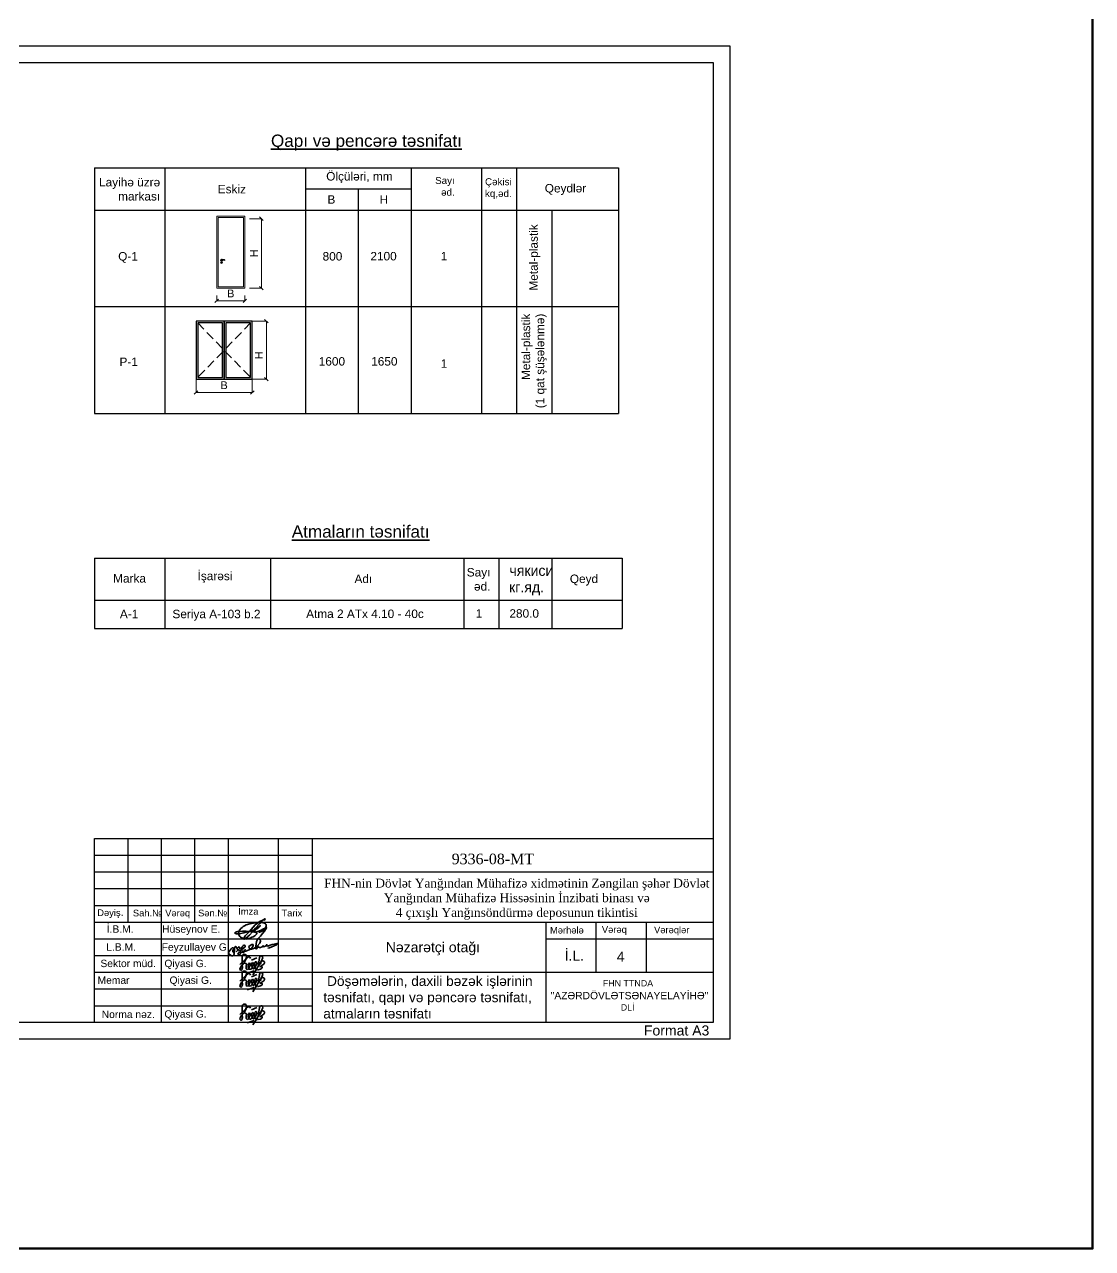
# Model space of a CAD drawing. Header units: millimetres. Extents: x 120281 to 1416367021, y -641565767 to 918373.
# Drawn here: x 745592 to 775962, y 773133 to 807949 of the extents above; entities that cross this region are included whole.
import ezdxf

# ---------------------------------------------------------------- set-up
doc = ezdxf.new("R2010")
doc.units = ezdxf.units.MM
doc.linetypes.add('CENTER', pattern=[50.8, 31.75, -6.35, 6.35, -6.35])
doc.linetypes.add('HIDDEN', pattern=[0.375, 0.25, -0.125])
for name, color, linetype, lineweight in [('0_Ном._пера__21', 7, 'Continuous', 35), ('Kunc stamp_n_n yaz_s__Ном._пера__7', 7, 'Continuous', 35), ('аракясмя', 130, 'Continuous', 20), ('оси', 85, 'CENTER', 9), ('перегородка', 130, 'Continuous', 20), ('размер', 90, 'Continuous', 40), ('размер 1', 6, 'Continuous', 15), ('размер2', 210, 'Continuous', 15), ('стены', 32, 'Continuous', 40), ('Чертеж эскизный_Ном._пера__1_Ном._пера__241_Ном._пера__21', 7, 'Continuous', 35)]:
    doc.layers.add(name, color=color, linetype=linetype, lineweight=lineweight)
doc.styles.add('ARIAL', font='arial.ttf')
doc.styles.get("Standard").update_dxf_attribs({"font": 'arial.ttf'})
doc.styles.add('style5', font='times.ttf', dxfattribs={"height": 400})
doc.styles.add('Times Latin', font='timlat.ttf')
doc.styles.add('Times New  Roman', font='times.ttf')
doc.dimstyles.new('yeni2', dxfattribs={"dimtxt": 220, "dimasz": 100, "dimexe": 1.25, "dimexo": 0.625, "dimgap": 100, "dimtad": 1, "dimtxsty": 'Standard', "dimblk": 'OBLIQUE', "dimcen": 2.5, "dimadec": 0, "dimazin": 0, "dimtfac": 1, "dimtmove": 0, "dimatfit": 3, "dimldrblk": 'OBLIQUE', "dimfxl": 1, "dimlwd": 9, "dimlwe": 9, "dimarcsym": 0})

# ---------------------------------------------------------------- blocks, each defined once
blk = doc.blocks.new('ручка дверная 2')
at = {"layer": 'перегородка', "color": 0}
for p, q in [((109711, -1632), (109704, -1632)), ((109711, -1638), (109704, -1638)), ((109720, -1623), (109720, -1616)), ((109720, -1647), (109720, -1654)), ((109726, -1623), (109726, -1616)), ((109726, -1647), (109726, -1654)), ((109735, -1632), (109742, -1632)), ((109735, -1638), (109742, -1638)), ((109837, -1530), (109745, -1530)), ((109745, -1555), (109837, -1555))]:
    blk.add_line(p, q, dxfattribs=at)
for centre, radius in [((109723, -1635), 34.9), ((109697, -1635), 7.1), ((109723, -1543), 12.7), ((109723, -1635), 12.7), ((109723, -1609), 7.1), ((109723, -1660), 7.1), ((109748, -1635), 7.1)]:
    blk.add_circle(centre, radius, dxfattribs=at)
for centre, radius, start, end in [((109723, -1543), 38.1, 19.6514, 340.3603), ((109723, -1543), 25.4, 30.3431, 329.7554), ((109723, -1635), 25.4, 106.4412, 164.0789), ((109723, -1635), 25.4, 195.2407, 254.2093), ((109723, -1635), 25.4, 16.12, 74.0884), ((109723, -1635), 25.4, 286.2342, 343.9047), ((109837, -1543), 12.7, 270, 90)]:
    blk.add_arc(centre, radius, start, end, dxfattribs=at)
blk = doc.blocks.new('_Oblique')
at = {"color": 0, "linetype": 'ByBlock', "lineweight": -2}
blk.add_line((-0.5, -0.5), (0.5, 0.5), dxfattribs=at)
blk = doc.blocks.new('*D196')
at = {"layer": 'Defpoints', "color": 0, "lineweight": 53, "transparency": 16777216}
for p in [(751058, 800242), (751859, 800242), (751859, 800088)]:
    blk.add_point(p, dxfattribs=at)
at = {"layer": 'размер', "color": 0, "lineweight": 9, "transparency": 16777216}
for p, q in [((751058, 800241), (751058, 800087)), ((751058, 800088), (751859, 800088)), ((751859, 800241), (751859, 800087))]:
    blk.add_line(p, q, dxfattribs=at)
at = {"layer": 'размер', "color": 0, "lineweight": 9, "transparency": 16777216, "xscale": 100, "yscale": 100, "zscale": 100, "rotation": 180}
blk.add_blockref('_Oblique', (751058, 800088), dxfattribs=at)
at = {"layer": 'размер', "color": 0, "lineweight": 9, "transparency": 16777216, "xscale": 100, "yscale": 100, "zscale": 100}
blk.add_blockref('_Oblique', (751859, 800088), dxfattribs=at)
at = {"layer": 'размер', "color": 0, "transparency": 16777216, "insert": (751458, 800298), "char_height": 220, "attachment_point": 5}
blk.add_mtext('B', dxfattribs=at)
blk = doc.blocks.new('*D197')
at = {"layer": 'Defpoints', "color": 0, "lineweight": 53, "transparency": 16777216}
for p in [(751986, 802423), (752328, 802423), (751986, 800448)]:
    blk.add_point(p, dxfattribs=at)
at = {"layer": 'размер', "color": 0, "lineweight": 9, "transparency": 16777216}
for p, q in [((751987, 802423), (752329, 802423)), ((752328, 800448), (752328, 802423)), ((751987, 800448), (752329, 800448))]:
    blk.add_line(p, q, dxfattribs=at)
at = {"layer": 'размер', "color": 0, "lineweight": 9, "transparency": 16777216, "xscale": 100, "yscale": 100, "zscale": 100}
for p, rotation in [((752328, 802423), 90), ((752328, 800448), 270)]:
    blk.add_blockref('_Oblique', p, dxfattribs=dict(at, rotation=rotation))
at = {"layer": 'размер', "color": 0, "transparency": 16777216, "insert": (752118, 801436), "char_height": 220, "attachment_point": 5, "rotation": 90}
blk.add_mtext('H', dxfattribs=at)
blk = doc.blocks.new('*D198')
at = {"layer": 'Defpoints', "color": 0, "lineweight": 53, "transparency": 16777216}
for p in [(752069, 799510), (752469, 799510), (752069, 797860)]:
    blk.add_point(p, dxfattribs=at)
at = {"layer": 'размер', "color": 0, "lineweight": 9, "transparency": 16777216}
for p, q in [((752070, 799510), (752470, 799510)), ((752469, 797860), (752469, 799510)), ((752070, 797860), (752470, 797860))]:
    blk.add_line(p, q, dxfattribs=at)
at = {"layer": 'размер', "color": 0, "lineweight": 9, "transparency": 16777216, "xscale": 100, "yscale": 100, "zscale": 100}
for p, rotation in [((752469, 799510), 90), ((752469, 797860), 270)]:
    blk.add_blockref('_Oblique', p, dxfattribs=dict(at, rotation=rotation))
at = {"layer": 'размер', "color": 0, "transparency": 16777216, "insert": (752259, 798535), "char_height": 220, "attachment_point": 5, "rotation": 90}
blk.add_mtext('H', dxfattribs=at)
blk = doc.blocks.new('*D199')
at = {"layer": 'Defpoints', "color": 0, "lineweight": 53, "transparency": 16777216}
for p in [(750469, 797860), (752069, 797860), (752069, 797479)]:
    blk.add_point(p, dxfattribs=at)
at = {"layer": 'размер', "color": 0, "lineweight": 9, "transparency": 16777216}
for p, q in [((750469, 797859), (750469, 797478)), ((752069, 797859), (752069, 797478)), ((750469, 797479), (752069, 797479))]:
    blk.add_line(p, q, dxfattribs=at)
at = {"layer": 'размер', "color": 0, "lineweight": 9, "transparency": 16777216, "xscale": 100, "yscale": 100, "zscale": 100, "rotation": 180}
blk.add_blockref('_Oblique', (750469, 797479), dxfattribs=at)
at = {"layer": 'размер', "color": 0, "lineweight": 9, "transparency": 16777216, "xscale": 100, "yscale": 100, "zscale": 100}
blk.add_blockref('_Oblique', (752069, 797479), dxfattribs=at)
at = {"layer": 'размер', "color": 0, "transparency": 16777216, "insert": (751269, 797689), "char_height": 220, "attachment_point": 5}
blk.add_mtext('B', dxfattribs=at)
blk = doc.blocks.new('huseynov E')
at = {"layer": '0_Ном._пера__21', "linetype": 'Continuous', "flags": 128}
for points in [[(2162400, -2566291), (2162428, -2566328), (2162469, -2566336), (2162583, -2566293), (2162686, -2566229), (2162778, -2566143), (2162849, -2566046), (2162890, -2565937), (2162898, -2565884), (2162888, -2565830), (2162856, -2565783), (2162792, -2565743), (2162752, -2565726), (2162668, -2565713), (2162491, -2565701), (2162360, -2565705), (2162166, -2565723), (2161835, -2565782), (2161584, -2565860), (2161474, -2565912), (2161391, -2565962), (2161312, -2566015), (2161231, -2566093), (2161160, -2566185), (2161111, -2566274), (2161097, -2566324), (2161091, -2566380), (2161098, -2566486), (2161127, -2566555), (2161163, -2566624), (2161218, -2566671), (2161288, -2566715), (2161389, -2566759), (2161448, -2566774), (2161522, -2566772), (2161605, -2566767), (2161720, -2566750), (2161840, -2566718), (2161963, -2566670), (2162037, -2566635), (2162147, -2566573), (2162220, -2566512), (2162258, -2566463), (2162274, -2566437), (2162280, -2566421), (2162277, -2566407), (2162254, -2566377), (2162212, -2566348), (2162148, -2566324), (2162027, -2566301), (2161808, -2566283), (2161593, -2566275), (2161345, -2566276), (2161127, -2566281), (2161021, -2566291), (2160983, -2566300), (2160942, -2566314), (2160907, -2566332), (2160885, -2566346), (2160859, -2566364), (2160849, -2566374), (2160843, -2566385), (2160842, -2566392), (2160848, -2566400), (2160870, -2566413), (2160906, -2566428), (2160947, -2566437), (2160994, -2566439), (2161076, -2566439), (2161217, -2566422), (2161317, -2566404), (2161425, -2566376), (2161660, -2566321), (2161956, -2566237), (2162333, -2566102), (2162353, -2566085), (2162396, -2566050), (2162470, -2565989), (2162498, -2565943), (2162513, -2565912), (2162514, -2565907), (2162507, -2565908), (2162456, -2565936), (2162405, -2565976), (2162329, -2566049), (2162226, -2566163), (2162103, -2566290), (2162102, -2566300), (2162107, -2566310), (2162128, -2566329), (2162177, -2566341), (2162282, -2566306), (2162529, -2566218), (2162724, -2566118), (2162830, -2566059), (2162917, -2566018), (2162928, -2566016), (2162933, -2566020), (2162934, -2566030), (2162914, -2566056), (2162790, -2566262), (2162652, -2566428), (2162518, -2566595), (2162284, -2566862)], [(2161603, -2566680), (2161553, -2566724), (2161494, -2566763), (2161441, -2566784), (2161424, -2566782), (2161411, -2566772), (2161408, -2566750), (2161421, -2566717), (2161443, -2566678), (2161520, -2566582), (2161646, -2566439), (2161771, -2566308), (2161909, -2566167), (2162184, -2565860), (2162321, -2565739), (2162407, -2565669), (2162508, -2565603), (2162577, -2565581), (2162619, -2565585), (2162628, -2565607), (2162622, -2565640)], [(2161545, -2566805), (2161596, -2566727), (2161695, -2566627), (2161813, -2566525), (2162008, -2566314), (2162207, -2566070), (2162457, -2565775), (2162643, -2565562), (2162738, -2565490), (2162794, -2565461), (2162816, -2565457), (2162825, -2565461), (2162828, -2565472), (2162823, -2565490), (2162797, -2565522), (2162744, -2565569)]]:
    blk.add_lwpolyline(points, dxfattribs=at)
blk = doc.blocks.new('feyzullayev g')
at = {"layer": '0_Ном._пера__21', "linetype": 'Continuous', "flags": 128}
for points in [[(2161177, -2567268), (2161323, -2567453), (2161447, -2567481), (2161806, -2567211, 1.24964), (2161669, -2567082, 0.079258), (2161472, -2567496), (2161472, -2567672), (2161453, -2567739), (2161306, -2567764), (2161270, -2567690), (2161328, -2567614), (2161564, -2567593), (2161617, -2567580), (2161668, -2567500), (2161649, -2567489), (2161614, -2567544), (2161643, -2567614), (2161687, -2567614), (2161835, -2567508), (2161854, -2567433), (2161826, -2567394), (2161775, -2567431), (2161764, -2567496), (2161794, -2567538), (2161880, -2567517), (2162288, -2567356), (2162421, -2567205), (2162467, -2567075), (2162457, -2566997), (2162353, -2566997), (2162231, -2567055), (2162111, -2567154), (2162136, -2567270), (2162228, -2567331), (2162339, -2567360), (2162428, -2567334), (2162579, -2567267), (2162764, -2567118), (2162985, -2566879), (2163044, -2566720), (2163009, -2566596), (2162885, -2566509), (2162815, -2566547), (2162726, -2566744), (2162670, -2567111), (2162646, -2567269), (2162680, -2567329), (2162729, -2567329), (2162796, -2567224), (2162854, -2567133), (2162904, -2567194), (2162966, -2567235), (2163050, -2567235), (2163169, -2567175), (2163255, -2567113), (2163243, -2567071), (2163218, -2567105), (2163261, -2567157), (2163335, -2567169), (2163401, -2567129), (2163543, -2567045), (2163543, -2567008), (2163507, -2567008), (2163449, -2567068), (2163604, -2567111), (2163806, -2567039), (2163943, -2566995), (2164117, -2566952), (2164332, -2566899), (2164442, -2566899), (2164381, -2566941), (2164292, -2567003), (2164098, -2567087), (2163743, -2567246), (2163607, -2567283)], [(2160943, -2567648, 0.20271), (2160995, -2567477, -0.083217), (2161018, -2567192, -0.540975), (2161137, -2567171), (2161177, -2567268)], [(2161197, -2567294), (2161289, -2567214, -1.034501), (2161409, -2567310), (2161124, -2567566)], [(2161708, -2567297), (2161689, -2567320, -0.434294), (2161666, -2567320, -0.160262), (2161667, -2567297), (2161674, -2567286), (2161688, -2567284), (2161699, -2567285)]]:
    blk.add_lwpolyline(points, format="xyb", dxfattribs=at)
blk.add_lwpolyline([(2160858, -2567472, -0.300634), (2160926, -2567365, 0.28025), (2160923, -2567277, 0.268779), (2160818, -2567258, 0.122192), (2160534, -2567643), (2160540, -2567710, 0.09999), (2160763, -2567869, 0.200398), (2160927, -2567856, 0.312914), (2160932, -2567628, -0.293794)], format="xyb", close=True, dxfattribs=at)
blk = doc.blocks.new('qiyasi g')
at = {"layer": 'Чертеж эскизный_Ном._пера__1_Ном._пера__241_Ном._пера__21', "linetype": 'Continuous'}
for p, q in [((2161076, -2568895), (2161076, -2569212)), ((2160933, -2569408), (2161300, -2569041)), ((2160940, -2569630), (2161033, -2569479)), ((2161033, -2569479), (2161188, -2569324)), ((2161076, -2569212), (2161076, -2569513)), ((2161076, -2569436), (2161188, -2569324)), ((2161188, -2569324), (2161305, -2569085)), ((2161339, -2569494), (2161334, -2569582)), ((2161334, -2569582), (2161339, -2569669)), ((2161354, -2569406), (2161339, -2569494)), ((2161339, -2569669), (2161388, -2569723)), ((2161388, -2569723), (2161461, -2569703)), ((2161461, -2569703), (2161524, -2569601)), ((2161466, -2569431), (2161466, -2569552)), ((2161466, -2569552), (2161495, -2569648)), ((2161524, -2569601), (2161583, -2569450)), ((2161597, -2568954), (2161612, -2569007)), ((2161670, -2569114), (2162021, -2568968)), ((2161675, -2569669), (2161743, -2569547)), ((2161685, -2569494), (2161716, -2569597)), ((2161738, -2569280), (2161690, -2569328)), ((2161716, -2569597), (2161763, -2569664)), ((2161743, -2569547), (2161802, -2569411)), ((2161816, -2569664), (2161885, -2569577)), ((2161885, -2569577), (2161962, -2569450)), ((2161919, -2569810), (2162079, -2569557)), ((2161962, -2569450), (2162016, -2569328)), ((2161991, -2569688), (2162079, -2569557)), ((2162079, -2569557), (2162284, -2569218)), ((2162079, -2569557), (2162172, -2569450)), ((2162182, -2568963), (2162090, -2569524)), ((2162255, -2569698), (2162108, -2569737)), ((2162172, -2569450), (2162240, -2569348)), ((2162269, -2569509), (2162216, -2569552)), ((2162216, -2569552), (2162337, -2569528)), ((2162240, -2569348), (2162308, -2569148)), ((2162464, -2569382), (2162269, -2569509)), ((2162284, -2569218), (2162342, -2569182)), ((2161403, -2569947), (2161850, -2569801)), ((2161753, -2570073), (2161919, -2569810)), ((2162108, -2569737), (2162050, -2569733))]:
    blk.add_line(p, q, dxfattribs=at)
for centre, radius, start, end in [((2161217, -2568887), 141, 34.19478, 183.32252), ((2161085, -2568891), 263, 324.9879, 18.45422), ((2161618, -2569225), 343, 114.14698, 155.85302), ((2161519, -2568986), 84.6, 22.60248, 119.13024), ((2162317, -2568975), 136, 79.20488, 175.0885), ((2162234, -2568956), 158, 353.58521, 46.6713), ((2161034, -2569678), 105, 153.06488, 228.70618), ((2160813, -2569601), 277, 335.41126, 18.45533), ((2161244, -2569424), 114, 48.35425, 118.96537), ((2161291, -2569395), 63.5, 349.71773, 63.41238), ((2161686, -2569466), 223, 129.59617, 170.91407), ((2161584, -2569613), 95.4, 201.31876, 266.09372), ((2161478, -2569394), 119, 331.64636, 56.42613), ((2161602, -2569628), 83.7, 252.99823, 330.60459), ((2161857, -2569416), 189, 152.35354, 204.27709), ((2161712, -2569373), 97.2, 337.08491, 74.335), ((2161790, -2569647), 32, 213.33232, 326.66768), ((2162294, -2569434), 424, 153.68281, 198.1918), ((2162143, -2569569), 252, 179.46733, 213.68652), ((2161958, -2569264), 47.8, 35.97204, 157.44764), ((2161938, -2569659), 49.7, 264.25843, 347.79632), ((2161943, -2569295), 80.2, 335.75987, 48.01744), ((2162225, -2569575), 126, 283.32539, 8.84473), ((2162120, -2568952), 272, 313.85988, 355.41261), ((2162302, -2569562), 49, 6.71784, 43.36463), ((2162396, -2569263), 97.2, 32.07462, 123.73587), ((2162368, -2569288), 134, 315.43464, 34.76718), ((2161005, -2569731), 48.4, 212.71836, 320.12898), ((2160918, -2569669), 155, 323.41113, 342.22039)]:
    blk.add_arc(centre, radius, start, end, dxfattribs=at)

msp = doc.modelspace()

# ---------------------------------------------------------------- linework, layer by layer
at = {"color": 3, "lineweight": 106}
msp.add_lwpolyline([(707945.63811, 916511.52569), (775961.69954, 916511.52569), (775961.69954, 773132.97731), (707945.63811, 773132.97731)], close=True, dxfattribs=at)
at = {"layer": 'оси', "color": 0, "linetype": 'HIDDEN', "lineweight": 25, "ltscale": 1000}
for p, q in [((752019.4941, 799459.83221), (750519.4941, 797909.83221)), ((750519.4941, 799459.83221), (752019.4941, 797909.83221))]:
    msp.add_line(p, q, dxfattribs=at)
at = {"layer": 'перегородка', "color": 0}
for p, q in [((751057.9125, 800448.17395), (751057.9125, 802491.96409)), ((751057.9125, 802491.96409), (751858.6125, 802491.96409)), ((751095.4125, 802454.46409), (751821.1125, 802454.46409)), ((751095.4125, 800485.67395), (751095.4125, 802454.46409)), ((751821.1125, 800485.67395), (751821.1125, 802454.46409)), ((751858.6125, 800448.17395), (751858.6125, 802491.96409)), ((751057.9125, 800448.17395), (751858.6125, 800448.17395)), ((751095.4125, 800485.67395), (751821.1125, 800485.67395))]:
    msp.add_line(p, q, dxfattribs=at)
at = {"layer": 'размер', "color": 0, "lineweight": 30}
for p, q in [((747584.3064, 803869.96343), (747584.3064, 796879.11489)), ((747584.3064, 803869.96343), (762484.3064, 803869.96343)), ((749584.3064, 803869.96343), (749584.3064, 796879.11489)), ((753584.3064, 803869.96343), (753584.3064, 796879.11489)), ((756584.3064, 803869.96343), (756584.3064, 796879.11489)), ((758584.3064, 803869.96343), (758584.3064, 796879.11489)), ((759584.3064, 803869.96343), (759584.3064, 796879.11489)), ((762484.3064, 803869.96343), (762484.3064, 796879.11489)), ((753584.3064, 803269.96343), (756584.3064, 803269.96343)), ((755084.3064, 803269.96343), (755084.3064, 796879.11489)), ((747584.3064, 802669.96343), (762484.3064, 802669.96343)), ((760584.3064, 802669.96343), (760584.3064, 796879.11489)), ((747584.3064, 799924.10711), (762484.3064, 799924.10711)), ((747584.3064, 796879.11489), (762484.3064, 796879.11489)), ((747584.3064, 792771.06878), (747584.3064, 790771.06878)), ((747584.3064, 792771.06878), (762584.3064, 792771.06878)), ((749584.3064, 792771.06878), (749584.3064, 790771.06878)), ((752584.3064, 792771.06878), (752584.3064, 790771.06878)), ((758084.3064, 792771.06878), (758084.3064, 790771.06878)), ((759084.3064, 792771.06878), (759084.3064, 790771.06878)), ((760584.3064, 792771.06878), (760584.3064, 790771.06878)), ((762584.3064, 792771.06878), (762584.3064, 790771.06878)), ((747584.3064, 791571.06878), (762584.3064, 791571.06878)), ((747584.3064, 790771.06878), (762584.3064, 790771.06878)), ((747584.3064, 784795.49725), (765171.40527, 784794.90309)), ((747584.3064, 779563.32789), (747584.3064, 784795.49725)), ((748535.60993, 782417.23845), (748535.60993, 784795.49725)), ((749486.91345, 779563.32789), (749486.91345, 784795.49725)), ((750438.21697, 782417.23845), (750438.21697, 784795.49725)), ((751389.52049, 779563.32789), (751389.52049, 784795.49725)), ((752816.47577, 779563.32789), (752816.47577, 784795.49725)), ((753767.77929, 784795.49725), (753767.77929, 779563.32789)), ((747584.3064, 784319.84549), (753767.77929, 784319.84549)), ((747584.3064, 783844.19373), (765171.40527, 783843.59957)), ((747584.3064, 783368.54197), (753767.77929, 783368.54197)), ((747584.3064, 782892.89021), (753767.77929, 782892.89021)), ((747584.3064, 782417.23845), (765171.40527, 782416.64429)), ((760414.88767, 782416.64429), (760414.88767, 779562.73373)), ((761841.84295, 782416.64429), (761841.84295, 780989.68901)), ((763268.79823, 782416.64429), (763268.79823, 780989.68901)), ((747584.3064, 781941.58669), (753767.77929, 781941.58669)), ((760414.88767, 781940.99253), (765171.40527, 781940.99253)), ((747584.3064, 781465.93493), (753767.77929, 781465.93493)), ((747584.3064, 780990.28317), (765171.40527, 780989.68901)), ((747584.3064, 780514.63141), (753767.77929, 780514.63141)), ((747584.3064, 780038.97965), (753767.77929, 780038.97965))]:
    msp.add_line(p, q, dxfattribs=at)
at = {"layer": 'размер', "color": 0, "lineweight": 25}
for points in [[(751269.74186, 799509.83221), (750469.4941, 799509.83221), (750469.4941, 797859.83221), (751269.74186, 797859.83221)], [(751219.74186, 799459.83221), (750519.4941, 799459.83221), (750519.4941, 797909.83221), (751219.74186, 797909.83221)], [(752069.4941, 799509.83221), (751269.74186, 799509.83221), (751269.74186, 797859.83221), (752069.4941, 797859.83221)], [(752019.4941, 799459.83221), (751319.74186, 799459.83221), (751319.74186, 797909.83221), (752019.4941, 797909.83221)]]:
    msp.add_lwpolyline(points, close=True, dxfattribs=at)
at = {"layer": 'размер 1', "color": 0, "lineweight": 30}
for points in [[(725692.30917, 807340.79652), (765647.05703, 807340.79652), (765647.05703, 779087.08197), (725692.30917, 779087.08197)], [(727594.91621, 806865.14476), (765171.40527, 806865.14476), (765171.40527, 779562.73373), (727594.91621, 779562.73373)]]:
    msp.add_lwpolyline(points, close=True, dxfattribs=at)

# ---------------------------------------------------------------- block references
for name, p, xscale, yscale, zscale in [('huseynov E', (-183604.40501, 1892799.67809), 0.4327844167090105, 0.4327844167090105, 0.4327844167090105), ('feyzullayev g', (-31283.52009, 1711703.0543), 0.3622620936116924, 0.3622620936116924, 0.3622620936116924), ('qiyasi g', (-207993.89004, 1922331.93279), 0.4441192284027202, 0.4441192284027202, 0.4441192284027202), ('qiyasi g', (-207993.89004, 1921856.28103), 0.4441192284027202, 0.4441192284027202, 0.4441192284027202), ('qiyasi g', (-207993.89004, 1920912.36234), 0.4441192284027202, 0.4441192284027202, 0.4441192284027202)]:
    msp.add_blockref(name, p, dxfattribs=dict(xscale=xscale, yscale=yscale, zscale=zscale))
at = {"layer": 'перегородка', "color": 0, "xscale": 0.75, "yscale": 0.75, "zscale": 0.75}
msp.add_blockref('ручка дверная 2', (668902.90079, 802406.85837), dxfattribs=at)

# ---------------------------------------------------------------- texts
at = {"color": 0, "lineweight": 30, "attachment_point": 1, "style": 'ARIAL'}
for s, insert, char_height in [('M{ərhələ}', (760535.07073, 782282.66125), 190.260704), ('V{ərəq}', (762010.38088, 782301.79898), 190.260704), ('V{ərəqlər}', (763494.32925, 782291.57302), 190.260704), ('{\\fArial|b0|i0|c238|p34;Nəzarətçi otağı}', (755864.00005, 781846.83012), 285.3910561), ('İ.L.', (760950.27648, 781604.55916), 285.391056), ('{\\fArial|b0|i0|c238|p34;4}           ', (762434.06849, 781577.18241), 285.3910561), ('Format A3', (763205.47205, 779477.76604), 285.391056)]:
    msp.add_mtext(s, dxfattribs=dict(at, insert=insert, char_height=char_height))
for s, insert, char_height, width in [('               \\H1.1111x;       \\H0.95001x;FHN TTNDA', (760523.21542, 780767.41867), 171.2346337, 4240.2371499), ('{\\H1.1x;"AZƏRDÖVLƏTSƏNAYELAYİHƏ"\\P\\H0.90909x;                           \\H0.95x;DLİ}', (760553.9648, 780431.11648), 190.2607041, 4689.5738078)]:
    msp.add_mtext(s, dxfattribs=dict(at, insert=insert, char_height=char_height, width=width))
at = {"layer": 'Kunc stamp_n_n yaz_s__Ном._пера__7', "color": 0, "linetype": 'Continuous', "char_height": 347.8367198, "width": 20932.583193, "attachment_point": 5, "line_spacing_factor": 1.049432, "style": 'Times New  Roman'}
for s, insert in [('{\\fArial|b0|i0|c238|p34;\\LQapı və pencərə təsnifatı}', (755315.05505, 804590.26885)), ('{\\fArial|b0|i0|c238|p34;\\LAtmaların təsnifatı}', (755150.3379, 793524.54511))]:
    msp.add_mtext(s, dxfattribs=dict(at, insert=insert))
at = {"layer": 'аракясмя', "color": 0, "style": 'Times Latin'}
for s, p in [('чякиси', (759380.46861, 792265.36811)), ('кг.яд.', (759370.69013, 791794.17192))]:
    msp.add_text(s, height=300, dxfattribs=at).set_placement(p)
at = {"layer": 'перегородка', "color": 0, "insert": (754097.43486, 783650.67619), "char_height": 250, "width": 10985.8964139, "attachment_point": 1}
msp.add_mtext('\\pxqc;{\\fTimes New Roman|b0|i0|c0|p18;FHN\\fTimes New Roman|b0|i0|c238|p18;-nin Dövlət Yanğından Mühafizə xidmətinin Zəngilan şəhər Dövlət Yanğından Mühafizə Hissəsinin İnzibati binası və \\P4 çıxışlı \\fTimes New Roman|b0|i0|c0|p18;Y\\fTimes New Roman|b0|i0|c238|p18;anğın\\fTimes New Roman|b0|i0|c0|p18;s\\fTimes New Roman|b0|i0|c238|p18;öndürmə deposunun tikintisi}', dxfattribs=at)
at = {"layer": 'перегородка', "color": 0, "lineweight": 30, "attachment_point": 1, "style": 'ARIAL'}
for s, insert, char_height in [('\\H0.8x;Dəyiş\\H1.25x;.', (747660.23342, 782827.17458), 237.8258801), ('\\H0.8x;Sah.№', (748674.07302, 782769.98304), 237.8258801), ('\\H0.8x;Vərəq', (749592.50958, 782769.98304), 237.8258801), ('\\H0.8x;Sən.№', (750527.32022, 782769.98304), 237.8258801), ('\\H0.8x;İmza', (751669.85015, 782816.54175), 237.8258801), ('\\H0.8x;Tarix', (752899.32775, 782769.98304), 237.8258801), ('{  İ}.{B.M.          Hüseynov E.}', (747766.6004, 782324.88157), 209.2867745), ('  L.B.M.         Feyzullayev G.', (747754.91523, 781813.74083), 209.2867745), (' Sektor müd.{\\fArial|b0|i0|c238|p34;   }Qiyasi G.', (747669.35431, 781346.42172), 209.2867745), ('Memar           {\\fArial|b0|i0|c238|p34;   }Qiyasi G.', (747669.35431, 780870.76996), 209.2867745), ('N{\\fArial|b0|i0|c238|p34;orma nəz.}', (747787.76346, 779898.32631), 209.2867745), ('Qiyasi G.', (749570.52225, 779909.51968), 209.286774)]:
    msp.add_mtext(s, dxfattribs=dict(at, insert=insert, char_height=char_height))
at = {"layer": 'перегородка', "color": 0, "lineweight": 30, "insert": (754088.38721, 779672.27609), "char_height": 277.7575339, "width": 6353.7519737, "attachment_point": 7, "style": 'ARIAL'}
msp.add_mtext('{\\fArial|b0|i0|c238|p34; Döşəmələrin, daxili bəzək işlərinin \\Ptəsnifatı, qapı və pəncərə təsnifatı, atmaların təsnifatı}', dxfattribs=at)
at = {"layer": 'размер2', "color": 0, "lineweight": 30, "insert": (757739.33571, 784364.06792), "char_height": 300, "attachment_point": 1, "style": 'Times New  Roman'}
msp.add_mtext('9336-08-MT', dxfattribs=at)
at = {"layer": 'стены', "color": 0, "attachment_point": 3, "style": 'style5'}
for s, width, gutter_width, insert, char_height in [('{\\fArial|b0|i0|c204|p34;Layih\\fArial|b0|i0|c238|p34;ə üzrə \\Pmarkası}', 3389.9048555, 1657.81367, (749449.63446, 803583.69581), 240.7145443), ('{\\fArial|b0|i0|c238|p34;Ölçüləri, mm}', 3389.9048555, 1657.81367, (756058.13101, 803751.24098), 240.7145443), ('{\\fArial|b0|i0|c238|p34;Sayı\\Pəd.}', 2041.6180379, 1376.17807, (757826.38017, 803611.33842), 199.8210564), ('{\\fArial|b0|i0|c238|p34;Çəkisi\\Pkq,əd.}', 2041.6180379, 1376.17807, (759446.23274, 803576.03094), 199.8210564), ('{\\fArial (Azeri Lat)|b0|i0|c204|p34;Eskiz}', 3389.9048555, 1657.81367, (751890.2632, 803386.59495), 240.7145443), ('{\\fArial|b0|i0|c238|p34;Qeydlər}', 3389.9048555, 1657.81367, (761563.65442, 803412.08343), 240.7145443), ('{\\fArial|b0|i0|c238|p34;B}', 3389.9048555, 1657.81367, (754430.57964, 803090.49342), 240.7145443), ('{\\fArial|b0|i0|c238|p34;H}', 3389.9048555, 1657.81367, (755930.97881, 803090.49342), 240.7145443), ('{\\fArial|b0|i0|c238|p34;Q-1}', 3389.9048555, 1657.81367, (748816.41366, 801474.86604), 240.7145443), ('{\\fArial|b0|i0|c238|p34;800}', 3389.9048555, 1657.81367, (754629.63947, 801474.86604), 240.7145443), ('{\\fArial|b0|i0|c238|p34;2100}', 3389.9048555, 1657.81367, (756175.65034, 801478.77724), 240.7145443), ('{\\fArial|b0|i0|c238|p34;1}', 3389.9048555, 1657.81367, (757615.10268, 801478.77724), 240.7145443), ('{\\fArial|b0|i0|c238|p34;P-1}', 3389.9048555, 1657.81367, (748816.41366, 798473.74371), 240.7145443), ('{\\fArial|b0|i0|c238|p34;1600}', 3389.9048555, 1657.81367, (754707.1977, 798486.68035), 240.7145443), ('{\\fArial|b0|i0|c238|p34;1650}', 3389.9048555, 1657.81367, (756198.82538, 798486.68035), 240.7145443), ('{\\fArial|b0|i0|c238|p34;1}', 3389.9048555, 1657.81367, (757615.10268, 798423.96351), 240.7145443), ('{\\fArial|b0|i0|c238|p34;İşarəsi}', 2459.43628, 1657.81367, (751503.85534, 792382.79038), 240.7145443), ('{\\fArial|b0|i0|c238|p34;Sayı\\Pəd.}', 2459.43628, 1657.81367, (758840.42365, 792488.24904), 240.7145443), ('{\\fArial|b0|i0|c238|p34;Marka}', 2459.43628, 1657.81367, (749045.69182, 792315.67323), 240.7145443), ('{\\fArial|b0|i0|c238|p34;Adı}', 2459.43628, 1657.81367, (755479.90283, 792302.24952), 240.7145443), ('{\\fArial|b0|i0|c238|p34;Qeyd}', 2459.43628, 1657.81367, (761902.51563, 792302.24952), 240.7145443), ('{\\fArial|b0|i0|c238|p34;A-1}', 2459.43628, 1657.81367, (748827.55368, 791301.85995), 240.7145443), ('{\\fArial|b0|i0|c238|p34;Seriya A-103 b.2}', 2754.7156063, 1657.81367, (752302.64428, 791301.85995), 240.7145443), ('{\\fArial|b0|i0|c238|p34;Atma 2 ATx 4.10 - 40c}', 4700.4677631, 1657.81367, (756946.34162, 791307.15372), 240.7145443), ('{\\fArial|b0|i0|c238|p34;1}', 2459.43628, 1657.81367, (758611.47201, 791316.4551), 240.7145443), ('{\\fArial|b0|i0|c238|p34;280.0}', 2459.43628, 1657.81367, (760221.93183, 791316.4551), 240.7145443)]:
    msp.add_mtext_dynamic_manual_height_columns(s, width=width, gutter_width=gutter_width, heights=[0], dxfattribs=dict(at, insert=insert, char_height=char_height))
at = {"layer": 'стены', "color": 0, "char_height": 240.7145443, "attachment_point": 3, "rotation": 90, "style": 'style5'}
for s, insert in [('{\\fArial|b0|i0|c238|p34;Metal-plastik}', (759946.66386, 802266.72225)), ('{\\fArial|b0|i0|c238|p34;Metal-plastik\\P(1 qat şüşələnmə)}', (759729.19925, 799723.89918))]:
    msp.add_mtext_dynamic_manual_height_columns(s, width=3389.9048555, gutter_width=1657.81367, heights=[0], dxfattribs=dict(at, insert=insert))

# ---------------------------------------------------------------- dimensions: what is measured, and where the dimension line sits
at = {"layer": 'размер', "color": 0}
dim = msp.add_linear_dim(base=(752327.74455, 802423.17395), p1=(751986.27337, 800448.17395), p2=(751986.27337, 802423.17395), angle=90, text='H', dimstyle='yeni2', dxfattribs=at)
dim.commit()
dim.dimension.update_dxf_attribs({"geometry": '*D197', "text_midpoint": (752117.74455, 801435.67395)})
dim = msp.add_linear_dim(base=(751858.6125, 800087.76268), p1=(751057.9125, 800241.8481), p2=(751858.6125, 800241.8481), text='B', dimstyle='yeni2', dxfattribs=at)
dim.commit()
dim.dimension.update_dxf_attribs({"geometry": '*D196', "text_midpoint": (751458.2625, 800297.76268)})
dim = msp.add_linear_dim(base=(752469.10536, 799509.83221), p1=(752069.4941, 797859.83221), p2=(752069.4941, 799509.83221), angle=90, text='H', dimstyle='yeni2', dxfattribs=at)
dim.commit()
dim.dimension.update_dxf_attribs({"geometry": '*D198', "text_midpoint": (752469.10536, 798534.83221), "dimtype": 160})
dim = msp.add_linear_dim(base=(752069.4941, 797479.01703), p1=(750469.4941, 797859.83221), p2=(752069.4941, 797859.83221), text='B', dimstyle='yeni2', dxfattribs=at)
dim.commit()
dim.dimension.update_dxf_attribs({"geometry": '*D199', "text_midpoint": (751269.4941, 797479.01703), "dimtype": 160})

doc.saveas('drawing.dxf')
